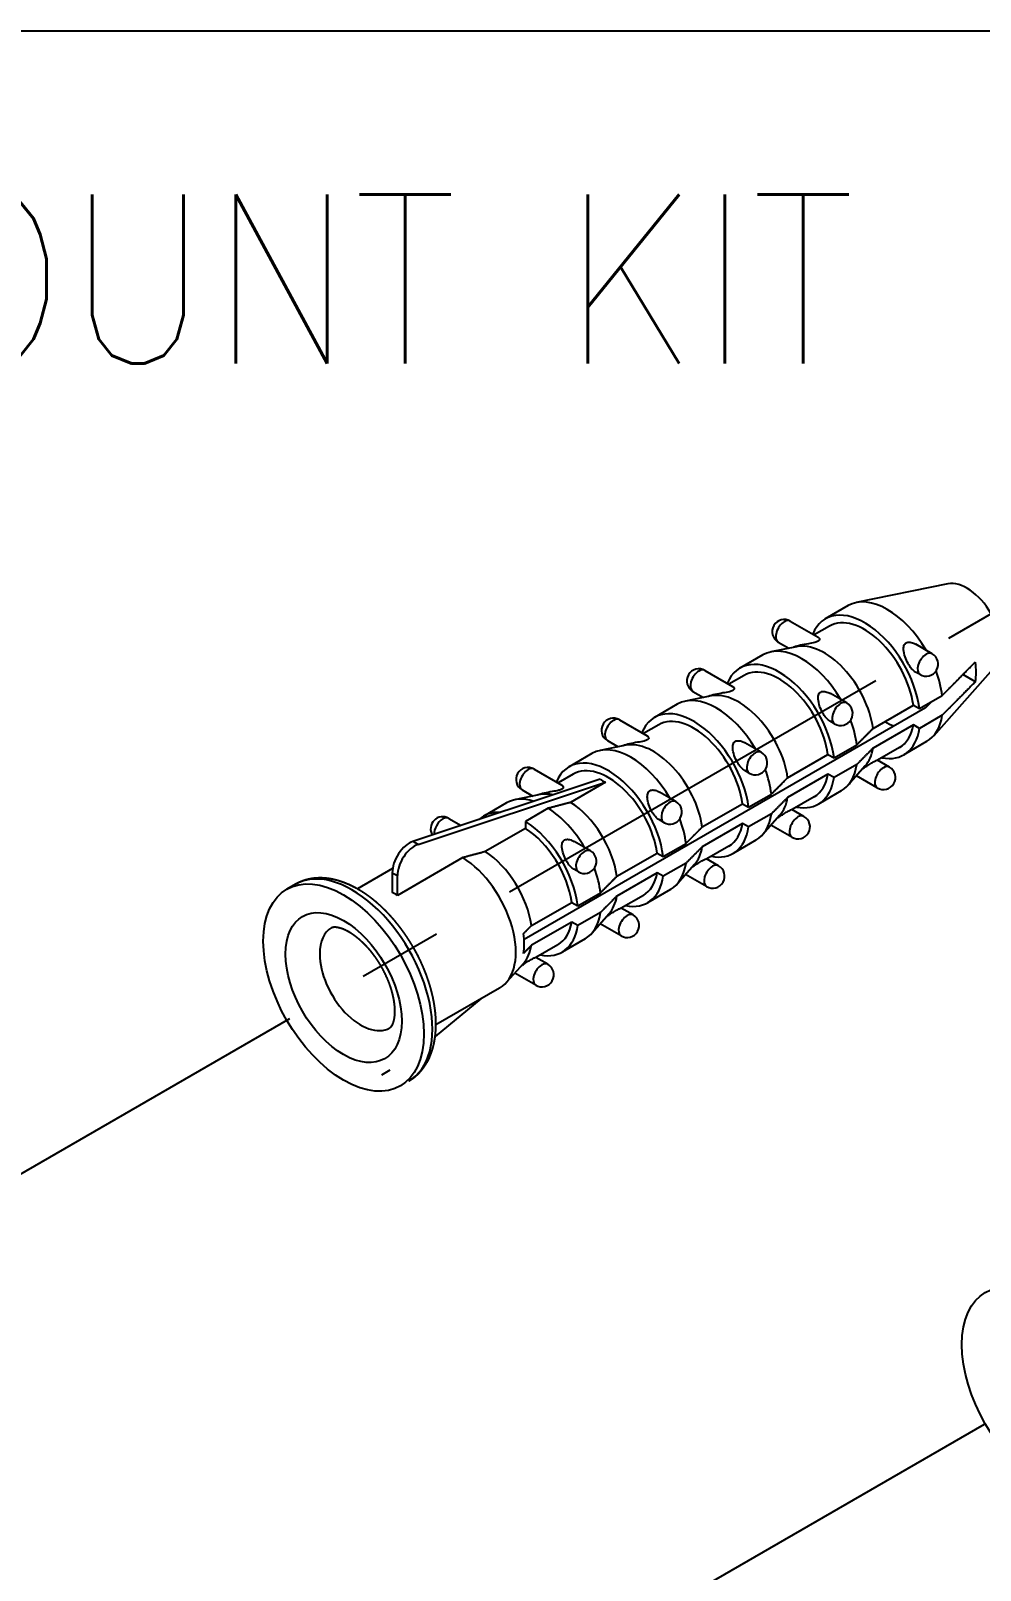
# Model space of a CAD drawing. Extents: x -4509 to -4089, y -1506 to -1209.
# Drawn here: x -4158.81 to -4139.16, y -1321.82 to -1289.96 of the extents above; entities that cross this region are included whole.
import ezdxf

# ---------------------------------------------------------------- set-up
doc = ezdxf.new("R2010")
doc.units = 0
doc.header["$LTSCALE"] = 7
doc.linetypes.add('CENTER', pattern=[2, 1.25, -0.25, 0.25, -0.25])
doc.layers.get('0').update_dxf_attribs({"color": 2, "linetype": 'CONTINUOUS'})
doc.layers.add('CL', color=1, linetype='CENTER')
doc.layers.add('D', color=2, linetype='CONTINUOUS')
doc.styles.add('GHS', font='ROMANS.shx', dxfattribs={"bigfont": 'GHS.shx'})

msp = doc.modelspace()

# ---------------------------------------------------------------- linework, layer by layer
at = {"color": 2}
msp.add_lwpolyline([(-4180.62631, -1289.9554), (-4105.84188, -1289.9554), (-4105.84188, -1341.06926), (-4180.62631, -1341.06926)], close=True, dxfattribs=at)
at = {"layer": 'CL', "color": 1, "linetype": 'CENTER'}
for p, q in [((-4173.15102, -1321.77411), (-4134.89844, -1299.692)), ((-4158.77641, -1330.17), (-4120.44225, -1308.0408))]:
    msp.add_line(p, q, dxfattribs=at)
at = {"layer": 'D'}
for p, q in [((-4139.82874, -1301.40467), (-4141.72572, -1301.79127)), ((-4141.89438, -1301.85466), (-4142.36635, -1302.12715)), ((-4143.09055, -1302.17484), (-4142.51684, -1302.50608)), ((-4142.27885, -1302.27871), (-4142.59475, -1302.46109)), ((-4143.34055, -1302.60786), (-4143.11925, -1302.73562)), ((-4143.66214, -1302.87528), (-4144.13411, -1303.14778)), ((-4142.96233, -1302.70364), (-4143.49348, -1302.81189)), ((-4140.15606, -1302.84845), (-4140.49361, -1302.65357)), ((-4144.85832, -1303.19547), (-4144.28461, -1303.5267)), ((-4140.40606, -1303.28147), (-4140.49822, -1303.22825)), ((-4138.84685, -1303.10535), (-4140.13015, -1304.55487)), ((-4144.04661, -1303.29933), (-4144.36252, -1303.48172)), ((-4139.26066, -1303.42955), (-4139.51777, -1303.28111)), ((-4145.42991, -1303.8959), (-4145.90188, -1304.1684)), ((-4144.7301, -1303.72427), (-4145.26125, -1303.83251)), ((-4145.10832, -1303.62848), (-4144.88702, -1303.75625)), ((-4141.92382, -1303.86907), (-4142.26138, -1303.67419)), ((-4140.41848, -1303.98583), (-4139.94651, -1303.71333)), ((-4140.29153, -1303.96807), (-4148.60224, -1308.76626)), ((-4146.62608, -1304.21609), (-4146.05237, -1304.54732)), ((-4141.37788, -1304.39491), (-4140.5439, -1303.91342)), ((-4140.5439, -1303.91342), (-4140.41848, -1303.98583)), ((-4139.94651, -1304.12158), (-4140.41848, -1304.39408)), ((-4145.81438, -1304.31995), (-4146.13028, -1304.50234)), ((-4142.17382, -1304.30209), (-4142.26599, -1304.24888)), ((-4140.5439, -1304.32167), (-4141.37788, -1304.80316)), ((-4140.41848, -1304.39408), (-4140.5439, -1304.32167)), ((-4146.49786, -1304.74489), (-4147.02902, -1304.85314)), ((-4146.87608, -1304.6491), (-4146.65478, -1304.77687)), ((-4143.69159, -1304.8897), (-4144.02914, -1304.69481)), ((-4142.18625, -1305.00645), (-4141.71427, -1304.73396)), ((-4140.82885, -1304.79018), (-4141.28574, -1305.05397)), ((-4140.26938, -1304.66924), (-4140.74135, -1304.94174)), ((-4147.19768, -1304.91652), (-4147.66965, -1305.18902)), ((-4143.14564, -1305.41554), (-4142.31166, -1304.93404)), ((-4142.31166, -1304.93404), (-4142.18625, -1305.00645)), ((-4141.71427, -1305.1422), (-4142.18625, -1305.4147)), ((-4141.53859, -1305.16963), (-4141.89792, -1305.5755)), ((-4141.03994, -1305.19588), (-4141.28956, -1305.05176)), ((-4147.02358, -1305.44883), (-4150.90254, -1306.7363)), ((-4148.39385, -1305.23671), (-4147.82014, -1305.56794)), ((-4147.58215, -1305.34057), (-4147.89805, -1305.52296)), ((-4143.94159, -1305.32271), (-4144.03376, -1305.2695)), ((-4142.31166, -1305.34229), (-4143.14564, -1305.82378)), ((-4142.18625, -1305.4147), (-4142.31166, -1305.34229)), ((-4141.28994, -1305.62889), (-4141.72355, -1305.37855)), ((-4150.79647, -1306.79753), (-4146.91752, -1305.51006)), ((-4148.26563, -1305.76551), (-4148.79678, -1305.87376)), ((-4148.64385, -1305.66972), (-4148.42255, -1305.79749)), ((-4146.91752, -1305.51006), (-4147.63809, -1305.92609)), ((-4145.45936, -1305.91032), (-4145.79691, -1305.71543)), ((-4143.95401, -1306.02707), (-4143.48204, -1305.75458)), ((-4142.59661, -1305.8108), (-4143.05351, -1306.07459)), ((-4142.03714, -1305.68987), (-4142.50911, -1305.96236)), ((-4148.96544, -1305.93714), (-4149.43742, -1306.20964)), ((-4148.09991, -1306.04966), (-4148.57188, -1306.32215)), ((-4144.91341, -1306.43616), (-4144.07943, -1305.95466)), ((-4144.07943, -1305.95466), (-4143.95401, -1306.02707)), ((-4142.80771, -1306.2165), (-4143.05733, -1306.07238)), ((-4150.16162, -1306.25733), (-4149.90531, -1306.4053)), ((-4148.57188, -1306.32215), (-4148.57188, -1306.46521)), ((-4145.70936, -1306.34333), (-4145.80152, -1306.29012)), ((-4144.07943, -1306.36291), (-4144.91341, -1306.8444)), ((-4143.95401, -1306.43532), (-4144.07943, -1306.36291)), ((-4143.48204, -1306.16282), (-4143.95401, -1306.43532)), ((-4143.30636, -1306.19025), (-4143.66568, -1306.59612)), ((-4143.05771, -1306.64952), (-4143.49132, -1306.39917)), ((-4150.79647, -1306.79753), (-4150.90254, -1306.7363)), ((-4148.57188, -1306.46521), (-4149.40586, -1306.94671)), ((-4147.22712, -1306.93094), (-4147.56468, -1306.73605)), ((-4143.80491, -1306.71049), (-4144.27688, -1306.98298)), ((-4149.86768, -1307.07028), (-4151.22353, -1307.85309)), ((-4146.68118, -1307.45678), (-4145.8472, -1306.97528)), ((-4145.8472, -1306.97528), (-4145.72178, -1307.04769)), ((-4145.72178, -1307.04769), (-4145.24981, -1306.7752)), ((-4144.36438, -1306.83142), (-4144.82127, -1307.09521)), ((-4151.32273, -1307.29812), (-4152.05059, -1307.71836)), ((-4151.3296, -1307.38219), (-4151.22353, -1307.44342)), ((-4151.3296, -1307.38219), (-4151.3296, -1307.79185)), ((-4147.47712, -1307.36395), (-4147.56929, -1307.31074)), ((-4145.8472, -1307.38353), (-4146.68118, -1307.86502)), ((-4145.72178, -1307.45594), (-4145.8472, -1307.38353)), ((-4145.24981, -1307.18345), (-4145.72178, -1307.45594)), ((-4145.07413, -1307.21087), (-4145.43345, -1307.61674)), ((-4144.57547, -1307.23712), (-4144.82509, -1307.093)), ((-4153.33545, -1307.62301), (-4153.51223, -1307.72507)), ((-4151.22353, -1307.85309), (-4151.22353, -1307.44342)), ((-4144.82547, -1307.67014), (-4145.25909, -1307.41979)), ((-4148.44894, -1308.4774), (-4147.61497, -1307.9959)), ((-4147.61497, -1307.9959), (-4147.48955, -1308.06831)), ((-4147.48955, -1308.06831), (-4147.01758, -1307.79582)), ((-4146.13215, -1307.85205), (-4146.58904, -1308.11583)), ((-4145.57268, -1307.73111), (-4146.04465, -1308.0036)), ((-4147.01758, -1308.20407), (-4147.48955, -1308.47656)), ((-4146.84189, -1308.23149), (-4147.20122, -1308.63736)), ((-4146.34324, -1308.25774), (-4146.59286, -1308.11363)), ((-4147.61497, -1308.40415), (-4148.44894, -1308.88565)), ((-4147.48955, -1308.47656), (-4147.61497, -1308.40415)), ((-4146.59324, -1308.69076), (-4147.02686, -1308.44041)), ((-4147.89992, -1308.87267), (-4148.35681, -1309.13645)), ((-4147.34044, -1308.75173), (-4147.81242, -1309.02422)), ((-4148.60966, -1309.25211), (-4148.96898, -1309.65798)), ((-4148.11101, -1309.27836), (-4148.36063, -1309.13425)), ((-4148.36101, -1309.71138), (-4148.79462, -1309.46103)), ((-4149.10821, -1309.77235), (-4150.42559, -1310.53294)), ((-4149.49582, -1309.99613), (-4150.44158, -1310.7743)), ((-4151.37851, -1311.46891), (-4151.55528, -1311.57098))]:
    msp.add_line(p, q, dxfattribs=at)
for centre, start, end in [((-4143.21555, -1302.39135), 60, 240), ((-4140.28106, -1303.06496), 240, 60), ((-4144.98332, -1303.41197), 60, 240), ((-4142.04882, -1304.08558), 240, 60), ((-4146.75108, -1304.43259), 60, 240), ((-4143.81659, -1305.1062), 240, 60), ((-4148.51885, -1305.45321), 60, 240), ((-4141.16494, -1305.41239), 240, 60), ((-4145.58436, -1306.12682), 240, 60), ((-4150.28662, -1306.47383), 60, 211.088434), ((-4142.93271, -1306.43301), 240, 60), ((-4147.35212, -1307.14744), 240, 60), ((-4144.70047, -1307.45363), 240, 60), ((-4146.46824, -1308.47425), 240, 60), ((-4148.23601, -1309.49487), 240, 60)]:
    msp.add_arc(centre, 0.25, start, end, dxfattribs=at)
for centre, major_axis, ratio, start_param, end_param in [((-4139.43253, -1302.3097), (-0.5, 0.86603), 0.57735027, 3.33221366, 6.0925643), ((-4141.08188, -1303.26195), (-0.8125, 1.40729), 0.57735027, 4.72291992, 6.28318531), ((-4141.55385, -1303.53445), (-0.8125, 1.40729), 0.57735027, 4.08145042, 6.70456435), ((-4143.21555, -1302.39135), (0.125, 0.21651), 0.57735027, 0.78539816, 3.14159265), ((-4143.21555, -1302.39135), (0.125, 0.21651), 0.57735027, 0, 0.78539816), ((-4141.55385, -1303.53445), (-0.725, 1.25574), 0.57735027, 4.10027045, 6.28318531), ((-4142.84964, -1304.28257), (-0.8125, 1.40729), 0.57735027, 4.72291992, 6.28318531), ((-4143.32161, -1304.55507), (-0.8125, 1.40729), 0.57735027, 4.08145042, 6.70456435), ((-4142.38783, -1304.01594), (-0.725, 1.25574), 0.57735027, 4.10027045, 6.0925643), ((-4140.28106, -1303.06496), (0.125, 0.21651), 0.57735027, 0.78539816, 3.14159265), ((-4140.28106, -1303.06496), (0.125, 0.21651), 0.57735027, 0, 0.78539816), ((-4144.98332, -1303.41197), (0.125, 0.21651), 0.57735027, 0.78539816, 3.14159265), ((-4144.98332, -1303.41197), (0.125, 0.21651), 0.57735027, 0, 0.78539816), ((-4143.32161, -1304.55507), (-0.725, 1.25574), 0.57735027, 4.10027045, 6.28318531), ((-4141.08188, -1303.26195), (-0.8125, 1.40729), 0.57735027, 4.08145042, 4.4286151), ((-4140.13963, -1302.71795), (-0.63397, 1.09808), 0.57735027, 3.72852165, 4.12545999), ((-4144.61741, -1305.30319), (-0.8125, 1.40729), 0.57735027, 4.72291992, 6.28318531), ((-4144.15559, -1305.03656), (-0.725, 1.25574), 0.57735027, 4.10027045, 6.0925643), ((-4142.04882, -1304.08558), (0.125, 0.21651), 0.57735027, 0.78539816, 3.14159265), ((-4142.04882, -1304.08558), (0.125, 0.21651), 0.57735027, 0, 0.78539816), ((-4146.75108, -1304.43259), (0.125, 0.21651), 0.57735027, 0, 0.78539816), ((-4145.08938, -1305.57569), (-0.8125, 1.40729), 0.57735027, 4.08145042, 6.70456435), ((-4145.08938, -1305.57569), (-0.725, 1.25574), 0.57735027, 4.10027045, 6.28318531), ((-4141.08188, -1303.26195), (-0.8125, 1.40729), 0.57735027, 3.14159265, 3.77253122), ((-4146.75108, -1304.43259), (0.125, 0.21651), 0.57735027, 0.78539816, 3.14159265), ((-4142.84964, -1304.28257), (-0.8125, 1.40729), 0.57735027, 4.08145042, 4.4286151), ((-4141.55385, -1303.53445), (-0.8125, 1.40729), 0.57735027, 2.67322794, 3.77253122), ((-4141.12144, -1303.2848), (-0.6, 1.03923), 0.57735027, 2.3382591, 2.56606508), ((-4141.55385, -1303.53445), (-0.725, 1.25574), 0.57735027, 3.14159265, 3.75371118), ((-4146.38518, -1306.32382), (-0.8125, 1.40729), 0.57735027, 4.72291992, 6.28318531), ((-4145.92336, -1306.05718), (-0.725, 1.25574), 0.57735027, 4.10027045, 6.0925643), ((-4142.38783, -1304.01594), (-0.725, 1.25574), 0.57735027, 3.33221366, 3.75371118), ((-4146.85715, -1306.59631), (-0.8125, 1.40729), 0.57735027, 4.08145042, 6.70456435), ((-4143.81659, -1305.1062), (0.125, 0.21651), 0.57735027, 0.78539816, 3.14159265), ((-4143.81659, -1305.1062), (0.125, 0.21651), 0.57735027, 0, 0.78539816), ((-4142.84964, -1304.28257), (-0.8125, 1.40729), 0.57735027, 3.14159265, 3.77253122), ((-4141.16494, -1305.41239), (0.125, 0.21651), 0.57735027, 0, 0.78539816), ((-4148.51885, -1305.45321), (0.125, 0.21651), 0.57735027, 0.78539816, 3.14159265), ((-4148.51885, -1305.45321), (0.125, 0.21651), 0.57735027, 0, 0.78539816), ((-4146.85715, -1306.59631), (-0.725, 1.25574), 0.57735027, 4.10027045, 6.28318531), ((-4142.15333, -1303.88056), (4.92496, 1.48782), 0.16989685, 3.2480046, 3.35149906), ((-4144.61741, -1305.30319), (-0.8125, 1.40729), 0.57735027, 4.08145042, 4.4286151), ((-4143.32161, -1304.55507), (-0.8125, 1.40729), 0.57735027, 2.67322794, 3.77253122), ((-4143.32161, -1304.55507), (-0.725, 1.25574), 0.57735027, 3.14159265, 3.75371118), ((-4141.16494, -1305.41239), (0.125, 0.21651), 0.57735027, 0.78539816, 3.14159265), ((-4147.69113, -1307.07781), (-0.725, 1.25574), 0.57735027, 5.7993934, 6.0925643), ((-4148.62492, -1307.61693), (-0.8125, 1.40729), 0.57735027, 5.91558573, 6.41406349), ((-4148.15294, -1307.34444), (-0.8125, 1.40729), 0.57735027, 5.71496138, 6.28318531), ((-4148.15294, -1307.34444), (-0.8125, 1.40729), 0.57735027, 4.72291992, 5.4516169), ((-4147.69113, -1307.07781), (-0.725, 1.25574), 0.57735027, 4.10027045, 5.44603991), ((-4145.58436, -1306.12682), (0.125, 0.21651), 0.57735027, 0.78539816, 3.14159265), ((-4145.58436, -1306.12682), (0.125, 0.21651), 0.57735027, 0, 0.78539816), ((-4144.15559, -1305.03656), (-0.725, 1.25574), 0.57735027, 3.33221366, 3.75371118), ((-4150.28662, -1306.47383), (0.125, 0.21651), 0.57735027, 0.78539816, 2.42854654), ((-4150.28662, -1306.47383), (0.125, 0.21651), 0.57735027, 0, 0.78539816), ((-4148.62492, -1307.61693), (-0.8125, 1.40729), 0.57735027, 4.08145042, 5.4516169), ((-4146.38518, -1306.32382), (-0.8125, 1.40729), 0.57735027, 4.08145042, 4.4286151), ((-4145.08938, -1305.57569), (-0.8125, 1.40729), 0.57735027, 2.67322794, 3.77253122), ((-4145.08938, -1305.57569), (-0.725, 1.25574), 0.57735027, 3.14159265, 3.75371118), ((-4144.61741, -1305.30319), (-0.8125, 1.40729), 0.57735027, 3.14159265, 3.77253122), ((-4142.93271, -1306.43301), (0.125, 0.21651), 0.57735027, 0.78539816, 3.14159265), ((-4142.93271, -1306.43301), (0.125, 0.21651), 0.57735027, 0, 0.78539816), ((-4150.97605, -1307.17806), (0.25, 0.43301), 0.57735027, 0.57595865, 2.35619449), ((-4148.62492, -1307.61693), (-0.725, 1.25574), 0.57735027, 4.10027045, 5.44603991), ((-4150.86998, -1307.2393), (0.25, 0.43301), 0.57735027, 0.57595865, 2.35619449), ((-4149.92071, -1308.36506), (-0.8125, 1.40729), 0.57735027, 3.14159265, 5.4516169), ((-4149.45889, -1308.09843), (-0.725, 1.25574), 0.57735027, 4.10027045, 5.44603991), ((-4147.35212, -1307.14744), (0.125, 0.21651), 0.57735027, 0.78539816, 3.14159265), ((-4147.35212, -1307.14744), (0.125, 0.21651), 0.57735027, 0, 0.78539816), ((-4145.92336, -1306.05718), (-0.725, 1.25574), 0.57735027, 3.33221366, 3.75371118), ((-4152.33723, -1309.76023), (-1.175, 2.03516), 0.57735027, 3.92699082, 10.21017612), ((-4152.16045, -1309.65817), (-1.175, 2.03516), 0.57735027, 3.14159265, 6.28318531), ((-4148.15294, -1307.34444), (-0.8125, 1.40729), 0.57735027, 4.08145042, 4.4286151), ((-4146.85715, -1306.59631), (-0.725, 1.25574), 0.57735027, 3.14159265, 3.75371118), ((-4146.38518, -1306.32382), (-0.8125, 1.40729), 0.57735027, 3.14159265, 3.77253122), ((-4144.70047, -1307.45363), (0.125, 0.21651), 0.57735027, 0.78539816, 3.14159265), ((-4144.70047, -1307.45363), (0.125, 0.21651), 0.57735027, 0, 0.78539816), ((-4146.85715, -1306.59631), (-0.8125, 1.40729), 0.57735027, 2.67322794, 3.77253122), ((-4152.33723, -1309.76023), (-0.85, 1.47224), 0.57735027, 3.92699082, 10.21017612), ((-4151.27657, -1309.14786), (-0.8125, 1.40729), 0.57735027, 5.4516169, 5.54395739), ((-4147.69113, -1307.07781), (-0.725, 1.25574), 0.57735027, 3.33221366, 3.75371118), ((-4148.15294, -1307.34444), (-0.8125, 1.40729), 0.57735027, 3.14159265, 3.77253122), ((-4146.46824, -1308.47425), (0.125, 0.21651), 0.57735027, 0.78539816, 3.14159265), ((-4146.46824, -1308.47425), (0.125, 0.21651), 0.57735027, 0, 0.78539816), ((-4151.98367, -1309.55611), (-0.6, 1.03923), 0.57735027, 0, 0.78539816), ((-4149.68558, -1308.2293), (-0.76795, 1.33013), 0.57735027, 3.76349217, 4.09048946), ((-4148.62492, -1307.61693), (-0.8125, 1.40729), 0.57735027, 2.67322794, 3.77253122), ((-4148.62492, -1307.61693), (-0.725, 1.25574), 0.57735027, 3.14159265, 3.75371118), ((-4149.45889, -1308.09843), (-0.725, 1.25574), 0.57735027, 3.33221366, 3.75371118), ((-4151.98367, -1309.55611), (-0.6, 1.03923), 0.57735027, 0.78539816, 3.14159265), ((-4148.23601, -1309.49487), (0.125, 0.21651), 0.57735027, 0.78539816, 3.14159265), ((-4148.23601, -1309.49487), (0.125, 0.21651), 0.57735027, 0, 0.78539816), ((-4137.88104, -1318.10903), (-1.175, 2.03516), 0.57735027, 3.92699082, 10.21017612)]:
    msp.add_ellipse(centre, major_axis=major_axis, ratio=ratio, start_param=start_param, end_param=end_param, dxfattribs=at)
for points, degree, knots in [([(-4142.51572, -1302.59127), (-4142.52398, -1302.59604), (-4142.53452, -1302.60068), (-4142.55741, -1302.60875), (-4142.56973, -1302.61223), (-4142.62485, -1302.62617), (-4142.67565, -1302.63432), (-4142.77294, -1302.65132), (-4142.83044, -1302.66194), (-4142.93383, -1302.68607), (-4142.97954, -1302.69948), (-4143.01841, -1302.71354), (-4143.02285, -1302.7152), (-4143.02718, -1302.71686)], 3, [0, 0, 0, 0, 0.07005329, 0.07005329, 0.14010658, 0.14010658, 0.41131331, 0.41131331, 0.78701214, 0.78701214, 1.16271097, 1.16271097, 1.21215642, 1.21215642, 1.21215642, 1.21215642]), ([(-4142.51684, -1302.50608), (-4142.51108, -1302.5094), (-4142.50598, -1302.51319), (-4142.4909, -1302.52765), (-4142.48157, -1302.54345), (-4142.4886, -1302.56539), (-4142.4913, -1302.57058), (-4142.50068, -1302.58114), (-4142.50747, -1302.5865), (-4142.51572, -1302.59127)], 3, [3.634859396, 3.634859396, 3.634859396, 3.634859396, 3.746380796, 3.746380796, 4.017587524, 4.017587524, 4.087640815, 4.087640815, 4.157694107, 4.157694107, 4.157694107, 4.157694107]), ([(-4140.49822, -1303.22825), (-4140.52691, -1303.21163), (-4140.55499, -1303.1875), (-4140.60868, -1303.12711), (-4140.63373, -1303.08984), (-4140.67805, -1303.01092), (-4140.69965, -1302.96223), (-4140.73216, -1302.86449), (-4140.7432, -1302.81543), (-4140.74851, -1302.74215), (-4140.74738, -1302.71128), (-4140.73563, -1302.67135), (-4140.73004, -1302.65907), (-4140.71497, -1302.63792), (-4140.70548, -1302.62906), (-4140.6825, -1302.6158), (-4140.66941, -1302.61162), (-4140.64117, -1302.60776), (-4140.62603, -1302.60807), (-4140.57965, -1302.61444), (-4140.54738, -1302.62603), (-4140.51051, -1302.64417), (-4140.50204, -1302.6487), (-4140.49361, -1302.65357)], 3, [0.39435083, 0.39435083, 0.39435083, 0.39435083, 0.61700296, 0.61700296, 0.86517829, 0.86517829, 1.16014743, 1.16014743, 1.45511658, 1.45511658, 1.65006889, 1.65006889, 1.74754504, 1.74754504, 1.84502119, 1.84502119, 1.94249734, 1.94249734, 2.0399735, 2.0399735, 2.2349258, 2.2349258, 2.29300733, 2.29300733, 2.29300733, 2.29300733]), ([(-4144.28461, -1303.5267), (-4144.27885, -1303.53002), (-4144.27375, -1303.53381), (-4144.25867, -1303.54827), (-4144.24934, -1303.56407), (-4144.25637, -1303.58601), (-4144.25907, -1303.5912), (-4144.26845, -1303.60176), (-4144.27524, -1303.60712), (-4144.28349, -1303.61189)], 3, [3.634859396, 3.634859396, 3.634859396, 3.634859396, 3.746380796, 3.746380796, 4.017587524, 4.017587524, 4.087640815, 4.087640815, 4.157694107, 4.157694107, 4.157694107, 4.157694107]), ([(-4144.28349, -1303.61189), (-4144.29175, -1303.61666), (-4144.30228, -1303.6213), (-4144.32518, -1303.62937), (-4144.33749, -1303.63285), (-4144.39262, -1303.64679), (-4144.44342, -1303.65494), (-4144.54071, -1303.67194), (-4144.5982, -1303.68256), (-4144.70159, -1303.70669), (-4144.7473, -1303.7201), (-4144.78618, -1303.73416), (-4144.79061, -1303.73582), (-4144.79495, -1303.73748)], 3, [0, 0, 0, 0, 0.07005329, 0.07005329, 0.14010658, 0.14010658, 0.41131331, 0.41131331, 0.78701214, 0.78701214, 1.16271097, 1.16271097, 1.21215642, 1.21215642, 1.21215642, 1.21215642]), ([(-4142.26599, -1304.24888), (-4142.29468, -1304.23225), (-4142.32275, -1304.20812), (-4142.37645, -1304.14773), (-4142.4015, -1304.11046), (-4142.44581, -1304.03154), (-4142.46742, -1303.98286), (-4142.49993, -1303.88511), (-4142.51096, -1303.83605), (-4142.51628, -1303.76277), (-4142.51515, -1303.7319), (-4142.5034, -1303.69197), (-4142.49781, -1303.67969), (-4142.48274, -1303.65855), (-4142.47324, -1303.64968), (-4142.45027, -1303.63642), (-4142.43717, -1303.63224), (-4142.40894, -1303.62838), (-4142.3938, -1303.62869), (-4142.34742, -1303.63506), (-4142.31515, -1303.64665), (-4142.27827, -1303.66479), (-4142.26981, -1303.66932), (-4142.26138, -1303.67419)], 3, [0.39435083, 0.39435083, 0.39435083, 0.39435083, 0.61700296, 0.61700296, 0.86517829, 0.86517829, 1.16014743, 1.16014743, 1.45511658, 1.45511658, 1.65006889, 1.65006889, 1.74754504, 1.74754504, 1.84502119, 1.84502119, 1.94249734, 1.94249734, 2.0399735, 2.0399735, 2.2349258, 2.2349258, 2.29300733, 2.29300733, 2.29300733, 2.29300733]), ([(-4146.05126, -1304.63251), (-4146.05951, -1304.63728), (-4146.07005, -1304.64192), (-4146.09295, -1304.64999), (-4146.10526, -1304.65347), (-4146.16039, -1304.66741), (-4146.21119, -1304.67556), (-4146.30848, -1304.69256), (-4146.36597, -1304.70318), (-4146.46936, -1304.72731), (-4146.51507, -1304.74072), (-4146.55394, -1304.75478), (-4146.55838, -1304.75644), (-4146.56272, -1304.7581)], 3, [0, 0, 0, 0, 0.07005329, 0.07005329, 0.14010658, 0.14010658, 0.41131331, 0.41131331, 0.78701214, 0.78701214, 1.16271097, 1.16271097, 1.21215642, 1.21215642, 1.21215642, 1.21215642]), ([(-4146.05237, -1304.54732), (-4146.04662, -1304.55064), (-4146.04152, -1304.55443), (-4146.02643, -1304.56889), (-4146.0171, -1304.58469), (-4146.02414, -1304.60663), (-4146.02684, -1304.61182), (-4146.03621, -1304.62238), (-4146.043, -1304.62775), (-4146.05126, -1304.63251)], 3, [3.634859396, 3.634859396, 3.634859396, 3.634859396, 3.746380796, 3.746380796, 4.017587524, 4.017587524, 4.087640815, 4.087640815, 4.157694107, 4.157694107, 4.157694107, 4.157694107]), ([(-4144.03376, -1305.2695), (-4144.06245, -1305.25287), (-4144.09052, -1305.22874), (-4144.14421, -1305.16835), (-4144.16927, -1305.13108), (-4144.21358, -1305.05216), (-4144.23519, -1305.00348), (-4144.26769, -1304.90573), (-4144.27873, -1304.85667), (-4144.28404, -1304.7834), (-4144.28291, -1304.75252), (-4144.27117, -1304.71259), (-4144.26558, -1304.70031), (-4144.25051, -1304.67917), (-4144.24101, -1304.6703), (-4144.21803, -1304.65704), (-4144.20494, -1304.65286), (-4144.1767, -1304.649), (-4144.16157, -1304.64931), (-4144.11518, -1304.65568), (-4144.08292, -1304.66727), (-4144.04604, -1304.68541), (-4144.03757, -1304.68994), (-4144.02914, -1304.69481)], 3, [0.39435083, 0.39435083, 0.39435083, 0.39435083, 0.61700296, 0.61700296, 0.86517829, 0.86517829, 1.16014743, 1.16014743, 1.45511658, 1.45511658, 1.65006889, 1.65006889, 1.74754504, 1.74754504, 1.84502119, 1.84502119, 1.94249734, 1.94249734, 2.0399735, 2.0399735, 2.2349258, 2.2349258, 2.29300733, 2.29300733, 2.29300733, 2.29300733]), ([(-4141.59195, -1305.2299), (-4141.57029, -1305.21636), (-4141.5478, -1305.20162), (-4141.50044, -1305.17007), (-4141.47302, -1305.15154), (-4141.41992, -1305.11685), (-4141.3942, -1305.10077), (-4141.35113, -1305.0759), (-4141.33168, -1305.06591), (-4141.30345, -1305.05364), (-4141.29469, -1305.05128), (-4141.29043, -1305.05144), (-4141.28992, -1305.05156), (-4141.28956, -1305.05176)], 3, [1.544534954, 1.544534954, 1.544534954, 1.544534954, 1.713363348, 1.713363348, 1.896105201, 1.896105201, 2.078847054, 2.078847054, 2.261588906, 2.261588906, 2.444330759, 2.444330759, 2.480313852, 2.480313852, 2.480313852, 2.480313852]), ([(-4147.81903, -1305.65313), (-4147.82728, -1305.6579), (-4147.83782, -1305.66254), (-4147.86071, -1305.67061), (-4147.87303, -1305.67409), (-4147.92816, -1305.68804), (-4147.97895, -1305.69618), (-4148.07624, -1305.71318), (-4148.13374, -1305.7238), (-4148.23713, -1305.74793), (-4148.28284, -1305.76134), (-4148.32171, -1305.7754), (-4148.32615, -1305.77706), (-4148.33049, -1305.77872)], 3, [0, 0, 0, 0, 0.07005329, 0.07005329, 0.14010658, 0.14010658, 0.41131331, 0.41131331, 0.78701214, 0.78701214, 1.16271097, 1.16271097, 1.21215642, 1.21215642, 1.21215642, 1.21215642]), ([(-4147.82014, -1305.56794), (-4147.81438, -1305.57126), (-4147.80928, -1305.57505), (-4147.7942, -1305.58952), (-4147.78487, -1305.60531), (-4147.7919, -1305.62725), (-4147.79461, -1305.63244), (-4147.80398, -1305.643), (-4147.81077, -1305.64837), (-4147.81903, -1305.65313)], 3, [3.634859396, 3.634859396, 3.634859396, 3.634859396, 3.746380796, 3.746380796, 4.017587524, 4.017587524, 4.087640815, 4.087640815, 4.157694107, 4.157694107, 4.157694107, 4.157694107]), ([(-4145.80152, -1306.29012), (-4145.83021, -1306.27349), (-4145.85829, -1306.24936), (-4145.91198, -1306.18897), (-4145.93703, -1306.1517), (-4145.98135, -1306.07278), (-4146.00295, -1306.0241), (-4146.03546, -1305.92635), (-4146.0465, -1305.87729), (-4146.05181, -1305.80402), (-4146.05068, -1305.77314), (-4146.03893, -1305.73321), (-4146.03335, -1305.72093), (-4146.01827, -1305.69979), (-4146.00878, -1305.69092), (-4145.9858, -1305.67766), (-4145.97271, -1305.67348), (-4145.94447, -1305.66962), (-4145.92933, -1305.66993), (-4145.88295, -1305.6763), (-4145.85068, -1305.68789), (-4145.81381, -1305.70603), (-4145.80534, -1305.71056), (-4145.79691, -1305.71543)], 3, [0.39435083, 0.39435083, 0.39435083, 0.39435083, 0.61700296, 0.61700296, 0.86517829, 0.86517829, 1.16014743, 1.16014743, 1.45511658, 1.45511658, 1.65006889, 1.65006889, 1.74754504, 1.74754504, 1.84502119, 1.84502119, 1.94249734, 1.94249734, 2.0399735, 2.0399735, 2.2349258, 2.2349258, 2.29300733, 2.29300733, 2.29300733, 2.29300733]), ([(-4143.35972, -1306.25052), (-4143.33806, -1306.23698), (-4143.31557, -1306.22224), (-4143.2682, -1306.19069), (-4143.24078, -1306.17216), (-4143.18769, -1306.13747), (-4143.16197, -1306.12139), (-4143.11889, -1306.09652), (-4143.09945, -1306.08653), (-4143.07121, -1306.07426), (-4143.06245, -1306.0719), (-4143.0582, -1306.07206), (-4143.05768, -1306.07218), (-4143.05733, -1306.07238)], 3, [1.544534954, 1.544534954, 1.544534954, 1.544534954, 1.713363348, 1.713363348, 1.896105201, 1.896105201, 2.078847054, 2.078847054, 2.261588906, 2.261588906, 2.444330759, 2.444330759, 2.480313852, 2.480313852, 2.480313852, 2.480313852]), ([(-4147.56929, -1307.31074), (-4147.59798, -1307.29411), (-4147.62605, -1307.26998), (-4147.67975, -1307.20959), (-4147.7048, -1307.17232), (-4147.74912, -1307.0934), (-4147.77072, -1307.04472), (-4147.80323, -1306.94697), (-4147.81426, -1306.89791), (-4147.81958, -1306.82464), (-4147.81845, -1306.79376), (-4147.8067, -1306.75383), (-4147.80111, -1306.74155), (-4147.78604, -1306.72041), (-4147.77654, -1306.71155), (-4147.75357, -1306.69828), (-4147.74047, -1306.6941), (-4147.71224, -1306.69024), (-4147.6971, -1306.69055), (-4147.65072, -1306.69692), (-4147.61845, -1306.70851), (-4147.58157, -1306.72666), (-4147.57311, -1306.73119), (-4147.56468, -1306.73605)], 3, [0.39435083, 0.39435083, 0.39435083, 0.39435083, 0.61700296, 0.61700296, 0.86517829, 0.86517829, 1.16014743, 1.16014743, 1.45511658, 1.45511658, 1.65006889, 1.65006889, 1.74754504, 1.74754504, 1.84502119, 1.84502119, 1.94249734, 1.94249734, 2.0399735, 2.0399735, 2.2349258, 2.2349258, 2.29300733, 2.29300733, 2.29300733, 2.29300733]), ([(-4145.12749, -1307.27114), (-4145.10582, -1307.2576), (-4145.08333, -1307.24286), (-4145.03597, -1307.21131), (-4145.00855, -1307.19278), (-4144.95546, -1307.15809), (-4144.92973, -1307.14201), (-4144.88666, -1307.11714), (-4144.86722, -1307.10715), (-4144.83898, -1307.09488), (-4144.83022, -1307.09252), (-4144.82597, -1307.09268), (-4144.82545, -1307.0928), (-4144.82509, -1307.093)], 3, [1.544534954, 1.544534954, 1.544534954, 1.544534954, 1.713363348, 1.713363348, 1.896105201, 1.896105201, 2.078847054, 2.078847054, 2.261588906, 2.261588906, 2.444330759, 2.444330759, 2.480313852, 2.480313852, 2.480313852, 2.480313852]), ([(-4150.98545, -1311.69333), (-4150.94384, -1311.66786), (-4150.90358, -1311.64029), (-4150.86475, -1311.61067), (-4150.82742, -1311.5791), (-4150.79165, -1311.54565), (-4150.7575, -1311.51041), (-4150.72501, -1311.47346), (-4150.69422, -1311.4349), (-4150.66513, -1311.39481), (-4150.63829, -1311.35413), (-4150.61311, -1311.31213), (-4150.58958, -1311.26889), (-4150.5677, -1311.22448), (-4150.54746, -1311.17894), (-4150.52883, -1311.13235), (-4150.51181, -1311.08475), (-4150.49637, -1311.03619), (-4150.48251, -1310.98672), (-4150.4702, -1310.93639), (-4150.45814, -1310.87854), (-4150.44801, -1310.81969), (-4150.43978, -1310.7599), (-4150.43345, -1310.69921), (-4150.42897, -1310.63769), (-4150.42634, -1310.57537), (-4150.42553, -1310.51232), (-4150.42651, -1310.44858), (-4150.42928, -1310.3842), (-4150.43381, -1310.31924), (-4150.4403, -1310.25173), (-4150.44862, -1310.18371), (-4150.45875, -1310.11524), (-4150.47066, -1310.04638), (-4150.48434, -1309.9772), (-4150.49977, -1309.90776), (-4150.51691, -1309.83811), (-4150.53575, -1309.76833), (-4150.55626, -1309.69847), (-4150.57842, -1309.62861), (-4150.60201, -1309.55933), (-4150.62716, -1309.49017), (-4150.65386, -1309.4212), (-4150.68206, -1309.35248), (-4150.71175, -1309.28407), (-4150.74288, -1309.21606), (-4150.77543, -1309.14848), (-4150.80937, -1309.08143), (-4150.84465, -1309.01495), (-4150.88124, -1308.94912), (-4150.91894, -1308.88428), (-4150.95787, -1308.82022), (-4150.99798, -1308.75698), (-4151.03926, -1308.69463), (-4151.08164, -1308.63323), (-4151.1251, -1308.57284), (-4151.16959, -1308.51352), (-4151.21508, -1308.45533), (-4151.26152, -1308.39833), (-4151.30887, -1308.34258), (-4151.35729, -1308.28791), (-4151.40653, -1308.23461), (-4151.45657, -1308.18272), (-4151.50736, -1308.13231), (-4151.55886, -1308.08343), (-4151.61102, -1308.03612), (-4151.6638, -1307.99044), (-4151.71716, -1307.94643), (-4151.77107, -1307.90415), (-4151.82547, -1307.86364), (-4151.88078, -1307.82464), (-4151.93651, -1307.78754), (-4151.99263, -1307.75238), (-4152.0491, -1307.7192), (-4152.10589, -1307.68806), (-4152.16295, -1307.65901), (-4152.22025, -1307.63208), (-4152.27775, -1307.60732), (-4152.33542, -1307.5848), (-4152.39321, -1307.56456), (-4152.4496, -1307.54708), (-4152.50605, -1307.53186), (-4152.56249, -1307.51897), (-4152.6189, -1307.50845), (-4152.67522, -1307.50037), (-4152.7314, -1307.49477), (-4152.78738, -1307.49173), (-4152.84308, -1307.49129), (-4152.89842, -1307.49352), (-4152.9533, -1307.49846), (-4153.0038, -1307.50553), (-4153.05373, -1307.51501), (-4153.10299, -1307.52693), (-4153.15148, -1307.54129), (-4153.19909, -1307.5581), (-4153.24569, -1307.57734), (-4153.29118, -1307.59899), (-4153.33545, -1307.62301)], 1, [5.49778714, 5.49778714, 5.52743482, 5.55708251, 5.58673019, 5.61637787, 5.64602555, 5.67567323, 5.70532091, 5.73496859, 5.76461627, 5.79366705, 5.82271784, 5.85176862, 5.8808194, 5.90987018, 5.93892096, 5.96797175, 5.99702253, 6.02607331, 6.05512409, 6.08793887, 6.12075365, 6.15356844, 6.18638322, 6.219198, 6.25201278, 6.28482756, 6.31764235, 6.35045713, 6.38327191, 6.41709574, 6.45091957, 6.4847434, 6.51856723, 6.55239106, 6.58621489, 6.62003872, 6.65386255, 6.68768637, 6.7215102, 6.75507942, 6.78864864, 6.82221786, 6.85578708, 6.88935629, 6.92292551, 6.95649473, 6.99006395, 7.02363317, 7.05720238, 7.09061924, 7.1240361, 7.15745296, 7.19086982, 7.22428667, 7.25770353, 7.29112039, 7.32453725, 7.35795411, 7.39137097, 7.42492068, 7.45847039, 7.4920201, 7.52556982, 7.55911953, 7.59266924, 7.62621895, 7.65976867, 7.69331838, 7.72686809, 7.76068603, 7.79450397, 7.82832191, 7.86213985, 7.89595778, 7.92977572, 7.96359366, 7.9974116, 8.03122954, 8.06504748, 8.09799437, 8.13094126, 8.16388816, 8.19683505, 8.22978194, 8.26272884, 8.29567573, 8.32862262, 8.36156952, 8.39451641, 8.42512433, 8.45573226, 8.48634018, 8.5169481, 8.54755603, 8.57816395, 8.60877187, 8.6393798, 8.6393798]), ([(-4146.89525, -1308.29176), (-4146.87359, -1308.27822), (-4146.8511, -1308.26349), (-4146.80374, -1308.23193), (-4146.77632, -1308.2134), (-4146.72322, -1308.17872), (-4146.6975, -1308.16263), (-4146.65443, -1308.13776), (-4146.63498, -1308.12777), (-4146.60675, -1308.1155), (-4146.59799, -1308.11314), (-4146.59374, -1308.11331), (-4146.59322, -1308.11342), (-4146.59286, -1308.11363)], 3, [1.544534954, 1.544534954, 1.544534954, 1.544534954, 1.713363348, 1.713363348, 1.896105201, 1.896105201, 2.078847054, 2.078847054, 2.261588906, 2.261588906, 2.444330759, 2.444330759, 2.480313852, 2.480313852, 2.480313852, 2.480313852]), ([(-4152.58367, -1308.51688), (-4152.57176, -1308.51142), (-4152.55337, -1308.50673), (-4152.52391, -1308.50424), (-4152.50961, -1308.50449), (-4152.49339, -1308.50566), (-4152.47525, -1308.50791), (-4152.45522, -1308.51142), (-4152.43337, -1308.51633), (-4152.40979, -1308.52277), (-4152.38457, -1308.53085), (-4152.35784, -1308.54067), (-4152.33167, -1308.55144), (-4152.3044, -1308.56381), (-4152.27614, -1308.57783), (-4152.24698, -1308.59352), (-4152.21705, -1308.61087), (-4152.18643, -1308.62989), (-4152.15524, -1308.65058), (-4152.12259, -1308.67363), (-4152.08954, -1308.69842), (-4152.05619, -1308.72489), (-4152.02266, -1308.75302), (-4151.98904, -1308.78277), (-4151.95542, -1308.81407), (-4151.9219, -1308.84689), (-4151.8871, -1308.88269), (-4151.85259, -1308.92001), (-4151.81847, -1308.95877), (-4151.78483, -1308.99889), (-4151.75176, -1309.04029), (-4151.71933, -1309.08287), (-4151.68762, -1309.12657), (-4151.65984, -1309.16665), (-4151.63276, -1309.20748), (-4151.60642, -1309.24899), (-4151.58087, -1309.29111), (-4151.55616, -1309.33377), (-4151.53233, -1309.3769), (-4151.50942, -1309.42042), (-4151.48746, -1309.46425), (-4151.46646, -1309.50839), (-4151.44649, -1309.5527), (-4151.42758, -1309.59709), (-4151.40976, -1309.64147), (-4151.39305, -1309.68578), (-4151.37747, -1309.72991), (-4151.36304, -1309.7738), (-4151.34978, -1309.81735), (-4151.33637, -1309.8655), (-4151.32444, -1309.91301), (-4151.314, -1309.95975), (-4151.30505, -1310.0056), (-4151.29758, -1310.05044), (-4151.29157, -1310.09415), (-4151.28701, -1310.1366), (-4151.28396, -1310.17594), (-4151.28217, -1310.21391), (-4151.28159, -1310.2504), (-4151.28217, -1310.28532), (-4151.28384, -1310.31856), (-4151.28653, -1310.35003), (-4151.29015, -1310.37963), (-4151.29444, -1310.4064), (-4151.29942, -1310.4313), (-4151.30497, -1310.45427), (-4151.31098, -1310.47529), (-4151.31734, -1310.49433), (-4151.3239, -1310.51139), (-4151.33054, -1310.52651), (-4151.33786, -1310.54107), (-4151.34496, -1310.5534), (-4151.35169, -1310.56364), (-4151.35794, -1310.57198), (-4151.36364, -1310.57866), (-4151.36877, -1310.58394), (-4151.37339, -1310.58809), (-4151.37866, -1310.59214), (-4151.38367, -1310.59534)], 1, [3.92699082, 3.92699082, 4.03171057, 4.13643033, 4.24115008, 4.27995386, 4.31875764, 4.35756142, 4.3963652, 4.43516898, 4.47397276, 4.51277654, 4.55158032, 4.58773595, 4.62389158, 4.66004721, 4.69620284, 4.73235848, 4.76851411, 4.80466974, 4.8419532, 4.87923665, 4.91652011, 4.95380357, 4.99108703, 5.02837048, 5.06565394, 5.10458069, 5.14350744, 5.18243419, 5.22136094, 5.26028769, 5.29921443, 5.33814118, 5.37307596, 5.40801074, 5.44294552, 5.4778803, 5.51281508, 5.54774986, 5.58268464, 5.61761942, 5.652615, 5.68761059, 5.72260617, 5.75760175, 5.79259733, 5.82759291, 5.86258849, 5.89758407, 5.93667536, 5.97576666, 6.01485795, 6.05394924, 6.09304053, 6.13213183, 6.17122312, 6.20863964, 6.24605616, 6.28347268, 6.3208892, 6.35830572, 6.39572224, 6.43313876, 6.46929288, 6.505447, 6.54160112, 6.57775524, 6.61390937, 6.65006349, 6.68621761, 6.72640039, 6.76658318, 6.80676596, 6.84694874, 6.88713153, 6.92731431, 6.96749709, 7.01804028, 7.06858347, 7.06858347]), ([(-4148.66302, -1309.31238), (-4148.64136, -1309.29885), (-4148.61887, -1309.28411), (-4148.5715, -1309.25255), (-4148.54409, -1309.23402), (-4148.49099, -1309.19934), (-4148.46527, -1309.18325), (-4148.4222, -1309.15838), (-4148.40275, -1309.14839), (-4148.37451, -1309.13612), (-4148.36575, -1309.13376), (-4148.3615, -1309.13393), (-4148.36098, -1309.13405), (-4148.36063, -1309.13425)], 3, [1.544534954, 1.544534954, 1.544534954, 1.544534954, 1.713363348, 1.713363348, 1.896105201, 1.896105201, 2.078847054, 2.078847054, 2.261588906, 2.261588906, 2.444330759, 2.444330759, 2.480313852, 2.480313852, 2.480313852, 2.480313852])]:
    msp.add_open_spline(points, degree=degree, knots=knots, dxfattribs=at)
for points, weights in [([(-4139.94651, -1303.71333), (-4139.55944, -1303.32356), (-4139.26066, -1303.0213)], [1, 1.00794853007, 1]), ([(-4139.26066, -1303.42955), (-4139.55944, -1303.73181), (-4139.94651, -1304.12158)], [1, 1.00794853008, 1]), ([(-4140.16431, -1303.83908), (-4140.22599, -1303.90167), (-4140.29153, -1303.96807)], [1.00474377496, 1.00279511967, 1]), ([(-4141.71427, -1304.73396), (-4141.53614, -1304.55458), (-4141.37788, -1304.39491)], [1, 1.00166769856, 1]), ([(-4141.37788, -1304.80316), (-4141.53614, -1304.96283), (-4141.71427, -1305.1422)], [1, 1.00166769854, 1]), ([(-4143.48204, -1305.75458), (-4143.30391, -1305.5752), (-4143.14564, -1305.41554)], [1, 1.0016676985, 1]), ([(-4147.63809, -1305.92609), (-4147.85583, -1305.98434), (-4148.09991, -1306.04966)], [1, 1.001627238, 1]), ([(-4143.14564, -1305.82378), (-4143.30391, -1305.98345), (-4143.48204, -1306.16282)], [1, 1.00166769852, 1]), ([(-4145.24981, -1306.7752), (-4145.07168, -1306.59582), (-4144.91341, -1306.43616)], [1, 1.00166769852, 1]), ([(-4149.40586, -1306.94671), (-4149.6236, -1307.00496), (-4149.86768, -1307.07028)], [1, 1.00162723754, 1]), ([(-4144.91341, -1306.8444), (-4145.07168, -1307.00407), (-4145.24981, -1307.18345)], [1, 1.00166769856, 1]), ([(-4147.01758, -1307.79582), (-4146.83945, -1307.61644), (-4146.68118, -1307.45678)], [1, 1.00166769851, 1]), ([(-4146.68118, -1307.86502), (-4146.83945, -1308.02469), (-4147.01758, -1308.20407)], [1, 1.00166769856, 1]), ([(-4148.61402, -1308.64384), (-4148.52901, -1308.55817), (-4148.44894, -1308.4774)], [1, 1.00042602008, 1]), ([(-4148.44894, -1308.88565), (-4148.52901, -1308.96642), (-4148.61402, -1309.05209)], [1, 1.00042602007, 1])]:
    msp.add_rational_spline(points, weights, degree=2, dxfattribs=at)

# ---------------------------------------------------------------- texts
at = {"layer": 'D', "ltscale": 0.5, "style": 'GHS', "width": 0.9}
msp.add_text('WALL MOUNT KIT', height=3.5, dxfattribs=at).set_placement((-4176.71073, -1296.84085))

doc.saveas('drawing.dxf')
